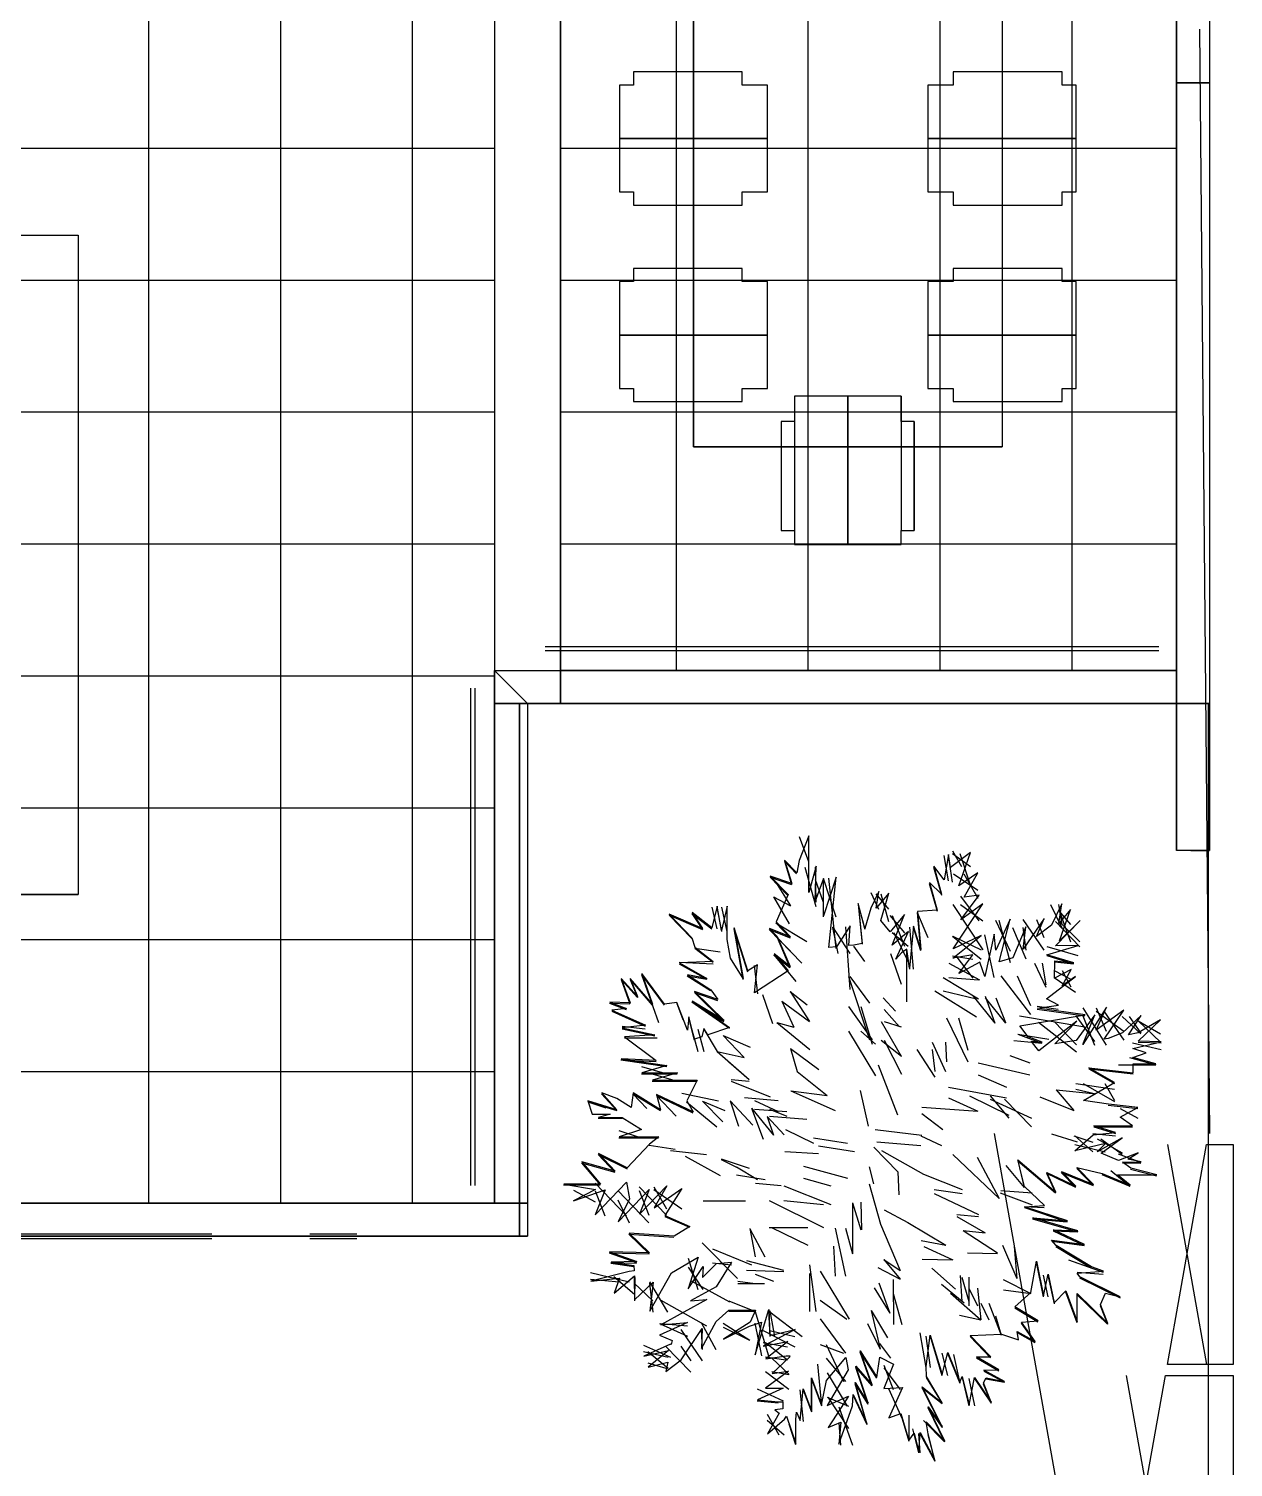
# Model space of a CAD drawing. Header units: metres. Extents: x 2 to 41.8, y 0.2 to 29.5.
# Drawn here: x 18.83 to 23.81, y 8.55 to 14.5 of the extents above; entities that cross this region are included whole.
import ezdxf

# ---------------------------------------------------------------- set-up
doc = ezdxf.new("R2010")
doc.units = ezdxf.units.M

msp = doc.modelspace()

# ---------------------------------------------------------------- linework, layer by layer
for p, q in [((19.3222, 15.8907), (19.3222, 9.6426)), ((19.8676, 15.8907), (19.8676, 9.6426)), ((20.4131, 15.8907), (20.4131, 9.6426)), ((20.7533, 15.8907), (20.7533, 9.6426)), ((23.7097, 15.8907), (23.7097, 11.7089)), ((23.7097, 15.8907), (23.7097, 14.2744)), ((21.026, 15.7544), (21.026, 11.8453)), ((21.504, 15.7544), (21.504, 11.8453)), ((22.0495, 15.7544), (22.0495, 11.8453)), ((22.5949, 15.7544), (22.5949, 11.8453)), ((23.1404, 15.7544), (23.1404, 11.8453)), ((23.5733, 15.7544), (23.5733, 14.2744)), ((23.5733, 15.7544), (23.5733, 14.2744)), ((21.5761, 15.319), (21.5761, 12.7701)), ((21.5761, 15.319), (21.5761, 12.7701)), ((22.8519, 15.319), (22.8519, 12.7701)), ((22.8519, 15.319), (22.8519, 12.7701)), ((23.6689, 14.4962), (23.7091, 9.9311)), ((23.7091, 14.4962), (23.7091, 13.7485)), ((23.5733, 14.2744), (23.5733, 11.8453)), ((23.5733, 14.2744), (23.5733, 11.8453)), ((23.7097, 14.2744), (23.7097, 11.7089)), ((16.7988, 14.005), (20.7533, 14.005)), ((21.026, 14.005), (23.5733, 14.005)), ((17.0309, 13.6455), (19.0309, 13.6455)), ((19.0309, 13.6455), (19.0309, 10.9182)), ((16.7988, 13.4595), (20.7533, 13.4595)), ((21.026, 13.4595), (23.5733, 13.4595)), ((21.9933, 12.9792), (21.9933, 12.8741)), ((22.4347, 12.9792), (22.4347, 12.8741)), ((16.7988, 12.914), (20.7533, 12.914)), ((21.026, 12.914), (23.5733, 12.914)), ((21.9387, 12.8741), (21.9387, 12.4245)), ((21.9933, 12.8741), (21.9933, 12.4245)), ((22.4347, 12.8741), (22.4347, 12.4245)), ((22.4892, 12.8741), (22.4892, 12.4245)), ((21.5761, 12.7701), (22.8519, 12.7701)), ((21.5761, 12.7701), (22.8519, 12.7701)), ((16.7988, 12.3686), (20.7533, 12.3686)), ((21.026, 12.3686), (23.5733, 12.3686)), ((20.9624, 11.9447), (23.5006, 11.9447)), ((20.9624, 11.9271), (23.5006, 11.9271)), ((21.026, 11.8453), (23.5733, 11.8453)), ((21.026, 11.8453), (23.5733, 11.8453)), ((16.7988, 11.8231), (20.7533, 11.8231)), ((20.6539, 11.7726), (20.6539, 9.7153)), ((20.6715, 11.7726), (20.6715, 9.7153)), ((20.7533, 11.7089), (23.7097, 11.7089)), ((20.7533, 11.7089), (20.7533, 9.6426)), ((20.7533, 11.7089), (20.7533, 9.6426)), ((20.7533, 11.7089), (20.7533, 9.6426)), ((20.8566, 11.7089), (20.8566, 9.5062)), ((20.8566, 11.7089), (23.7036, 11.7089)), ((20.8897, 11.7089), (20.8897, 9.6426)), ((20.8897, 11.7089), (20.8897, 9.6426)), ((21.026, 11.7089), (23.5733, 11.7089)), ((23.5733, 11.7089), (23.5733, 11.1008)), ((23.7036, 11.7089), (23.7036, 7.9423)), ((23.7097, 11.7089), (23.7097, 11.1008)), ((16.7988, 11.2777), (20.7533, 11.2777)), ((22.0128, 11.1581), (22.0516, 11.0552)), ((22.0516, 11.1581), (22.0516, 10.9283)), ((22.6115, 11.0798), (22.6292, 10.9757)), ((22.6292, 11.0798), (22.6459, 10.9701)), ((22.6469, 11.0987), (22.6845, 11.0347)), ((22.6469, 11.0987), (22.6845, 11.0347)), ((22.6469, 11.089), (22.7208, 11.0347)), ((22.6775, 11.089), (22.7208, 10.9547)), ((23.6323, 11.1008), (23.7097, 11.1008)), ((21.9517, 11.0563), (22.0021, 11.0042)), ((21.9517, 11.0563), (21.9818, 10.9605)), ((22.0363, 11.0324), (22.0823, 10.8687)), ((22.0785, 11.0324), (22.0823, 10.8867)), ((22.5688, 11.0313), (22.6011, 10.916)), ((22.6516, 11.0047), (22.7513, 10.9371)), ((22.6942, 11.0047), (22.7513, 10.9036)), ((21.8928, 10.9908), (21.9818, 10.9605)), ((21.8928, 10.9908), (21.9667, 10.9142)), ((21.9224, 10.9601), (21.9769, 10.872)), ((22.0785, 10.9814), (22.1123, 10.8867)), ((22.1123, 10.9864), (22.1649, 10.8271)), ((22.1123, 10.9814), (22.1123, 10.8271)), ((22.1349, 10.9864), (22.1649, 10.6956)), ((22.5508, 10.9647), (22.5835, 10.8501)), ((17.0309, 10.9182), (19.0309, 10.9182)), ((21.9062, 10.9087), (21.9713, 10.7975)), ((21.9062, 10.9087), (21.9769, 10.872)), ((22.3091, 10.9273), (22.3409, 10.8582)), ((22.33, 10.921), (22.3824, 10.8579)), ((22.3502, 10.921), (22.3824, 10.807)), ((22.6803, 10.9114), (22.7565, 10.8095)), ((21.4751, 10.8334), (21.5688, 10.7363)), ((21.4751, 10.8334), (21.613, 10.7741)), ((21.5692, 10.8404), (21.613, 10.7741)), ((21.5692, 10.8404), (21.6514, 10.7773)), ((21.6514, 10.8665), (21.6729, 10.7773)), ((21.6729, 10.8665), (21.6914, 10.7658)), ((21.6914, 10.8665), (21.7145, 10.7658)), ((22.2564, 10.8774), (22.2843, 10.7748)), ((22.2564, 10.8774), (22.2733, 10.7129)), ((22.3884, 10.8315), (22.4479, 10.7608)), ((22.3972, 10.8315), (22.4479, 10.7049)), ((22.501, 10.8444), (22.5456, 10.741)), ((22.501, 10.8444), (22.5148, 10.6877)), ((22.6485, 10.8768), (22.7719, 10.6903)), ((22.6803, 10.8768), (22.7719, 10.8095)), ((23.0522, 10.8768), (23.0985, 10.7809)), ((23.0859, 10.8768), (23.0985, 10.7949)), ((23.0859, 10.8528), (23.1345, 10.7949)), ((23.0887, 10.8528), (23.1345, 10.7236)), ((21.7428, 10.7771), (21.7805, 10.5672)), ((21.7428, 10.7771), (21.7994, 10.5992)), ((21.8896, 10.7744), (22.0235, 10.6356)), ((21.8896, 10.7744), (21.9763, 10.74)), ((21.9163, 10.8021), (21.9763, 10.74)), ((21.9163, 10.8021), (22.0449, 10.7244)), ((22.1515, 10.7853), (22.2228, 10.6751)), ((22.1515, 10.7817), (22.1731, 10.6751)), ((22.1515, 10.7817), (22.1731, 10.6751)), ((22.2046, 10.7853), (22.2228, 10.5264)), ((22.469, 10.7836), (22.4844, 10.6099)), ((22.4844, 10.7836), (22.5148, 10.6877)), ((22.8255, 10.8129), (22.885, 10.6846)), ((22.8388, 10.8129), (22.885, 10.6371)), ((22.8953, 10.7819), (22.9496, 10.653)), ((22.9385, 10.8159), (23.0248, 10.6891)), ((22.9385, 10.7819), (22.9496, 10.6891)), ((22.994, 10.8159), (23.0248, 10.7405)), ((23.0724, 10.807), (23.1736, 10.7022)), ((23.0887, 10.807), (23.1736, 10.7236)), ((16.7988, 10.7322), (20.7533, 10.7322)), ((21.9214, 10.7414), (21.9748, 10.6166)), ((21.9214, 10.7414), (21.996, 10.6642)), ((22.2378, 10.7057), (22.2834, 10.6424)), ((22.3972, 10.7623), (22.4637, 10.7049)), ((22.4048, 10.7623), (22.4637, 10.6405)), ((22.6472, 10.7459), (22.7649, 10.652)), ((22.6485, 10.7459), (22.7649, 10.6903)), ((22.7796, 10.7516), (22.8182, 10.5758)), ((21.5811, 10.6968), (21.6572, 10.6385)), ((21.5811, 10.6968), (21.6861, 10.6816)), ((21.9081, 10.6697), (21.9991, 10.5596)), ((21.9081, 10.6697), (21.9748, 10.6166)), ((22.39, 10.6744), (22.4351, 10.5487)), ((22.4568, 10.6884), (22.469, 10.6099)), ((22.4568, 10.6884), (22.4568, 10.4746)), ((22.6472, 10.6659), (22.731, 10.652)), ((22.6615, 10.6659), (22.731, 10.5735)), ((23.037, 10.7037), (23.1653, 10.6661)), ((23.037, 10.6661), (23.1473, 10.6317)), ((21.361, 10.5887), (21.4313, 10.3892)), ((21.361, 10.5887), (21.4548, 10.4618)), ((21.5174, 10.6385), (21.6572, 10.6325)), ((21.5174, 10.6325), (21.6306, 10.5682)), ((21.8274, 10.6247), (21.8405, 10.5085)), ((22.6319, 10.6346), (22.7587, 10.5666)), ((22.9868, 10.6352), (23.0324, 10.536)), ((23.0179, 10.6352), (23.0324, 10.5458)), ((23.0678, 10.6051), (23.137, 10.5694)), ((23.0688, 10.64), (23.1473, 10.6317)), ((23.1002, 10.6051), (23.137, 10.5372)), ((21.2767, 10.5673), (21.3134, 10.4673)), ((21.2767, 10.5673), (21.344, 10.4926)), ((21.3137, 10.5673), (21.344, 10.4926)), ((21.3137, 10.5673), (21.4058, 10.4615)), ((21.5503, 10.5826), (21.647, 10.5213)), ((21.5503, 10.5826), (21.6306, 10.5682)), ((22.2172, 10.5801), (22.3033, 10.3178)), ((22.2223, 10.5801), (22.3033, 10.4696)), ((22.6091, 10.5752), (22.7543, 10.4868)), ((22.6319, 10.5752), (22.7543, 10.5666)), ((22.8463, 10.5827), (22.9698, 10.4229)), ((22.9144, 10.5827), (22.9698, 10.46)), ((23.0677, 10.5758), (23.155, 10.5144)), ((21.2288, 10.4693), (21.298, 10.4429)), ((21.2288, 10.4693), (21.3134, 10.4673)), ((21.5066, 10.4687), (21.5322, 10.4018)), ((21.5692, 10.4744), (21.7245, 10.3657)), ((21.5692, 10.4744), (21.7021, 10.3943)), ((21.5798, 10.5134), (21.7021, 10.3943)), ((21.5798, 10.5134), (21.6757, 10.4812)), ((21.8608, 10.5051), (21.9021, 10.3853)), ((21.9413, 10.4774), (21.9908, 10.3702)), ((21.9413, 10.4774), (22.0556, 10.3937)), ((21.9763, 10.518), (22.0556, 10.3937)), ((21.9763, 10.518), (22.0462, 10.4625)), ((22.3605, 10.4914), (22.4108, 10.4363)), ((22.5739, 10.5199), (22.7462, 10.4133)), ((22.6091, 10.5199), (22.7462, 10.4868)), ((22.7331, 10.4986), (22.8227, 10.3863)), ((22.7822, 10.4986), (22.8227, 10.3867)), ((22.7822, 10.4913), (22.8662, 10.3867)), ((22.8259, 10.4913), (22.8662, 10.3893)), ((21.2381, 10.4363), (21.3764, 10.374)), ((21.5558, 10.4085), (21.5794, 10.3163)), ((21.5558, 10.4085), (21.5945, 10.2693)), ((22.2172, 10.4561), (22.3153, 10.3178)), ((22.2675, 10.4561), (22.3153, 10.2999)), ((22.3645, 10.4436), (22.4281, 10.372)), ((22.6228, 10.409), (22.7101, 10.2268)), ((22.6716, 10.409), (22.7101, 10.2748)), ((22.924, 10.417), (23.1941, 10.3717)), ((22.9971, 10.4571), (23.0843, 10.4449)), ((22.9971, 10.4449), (23.1941, 10.417)), ((23.1571, 10.4177), (23.2342, 10.3112)), ((23.1854, 10.4497), (23.2831, 10.2952)), ((23.1854, 10.4177), (23.2342, 10.2952)), ((23.2409, 10.4497), (23.2831, 10.3544)), ((23.2409, 10.4364), (23.3551, 10.3544)), ((23.2728, 10.4364), (23.3551, 10.3165)), ((23.3489, 10.4146), (23.4259, 10.3427)), ((23.377, 10.4146), (23.4259, 10.3454)), ((21.2807, 10.374), (21.3764, 10.3629)), ((21.2807, 10.3629), (21.4156, 10.3344)), ((21.5945, 10.3614), (21.6183, 10.2693)), ((21.6183, 10.3614), (21.6733, 10.2701)), ((21.9206, 10.3892), (22.0571, 10.2776)), ((21.9206, 10.3892), (21.9908, 10.3702)), ((22.2167, 10.3533), (22.3293, 10.1696)), ((22.2675, 10.3533), (22.3293, 10.2999)), ((22.352, 10.3944), (22.4342, 10.2505)), ((22.3645, 10.3944), (22.4342, 10.372)), ((23.0028, 10.3911), (23.1597, 10.2686)), ((23.0697, 10.3911), (23.1597, 10.2979)), ((23.4143, 10.3964), (23.5068, 10.3089)), ((23.4145, 10.3964), (23.5068, 10.3424)), ((21.2906, 10.3266), (21.4254, 10.3266)), ((21.6984, 10.336), (21.7862, 10.2451)), ((21.6984, 10.336), (21.811, 10.2876)), ((22.352, 10.3171), (22.4368, 10.2505)), ((22.3641, 10.3171), (22.4368, 10.1764)), ((22.5636, 10.3085), (22.6184, 10.1869)), ((22.6184, 10.3085), (22.6228, 10.2268)), ((22.9003, 10.315), (23.0171, 10.3046)), ((22.9176, 10.3411), (23.0171, 10.3046)), ((22.9176, 10.3411), (23.0459, 10.3204)), ((23.3913, 10.3059), (23.5094, 10.2777)), ((23.4143, 10.3089), (23.5094, 10.3059)), ((21.2758, 10.2357), (21.4654, 10.2083)), ((21.2758, 10.2357), (21.4212, 10.2281)), ((21.6733, 10.2701), (21.8062, 10.1535)), ((21.6733, 10.2701), (21.7862, 10.2451)), ((21.9768, 10.2824), (22.0048, 10.1864)), ((21.9768, 10.2824), (22.0945, 10.1958)), ((22.4993, 10.2779), (22.5745, 10.1629)), ((22.5636, 10.2779), (22.5745, 10.1869)), ((22.8841, 10.2536), (22.9665, 10.2227)), ((23.3783, 10.2442), (23.4872, 10.2147)), ((16.7988, 10.1868), (20.7533, 10.1868)), ((21.361, 10.2083), (21.4654, 10.1773)), ((21.361, 10.1773), (21.5089, 10.1773)), ((21.4054, 10.1773), (21.5089, 10.1471)), ((21.7218, 10.2272), (21.8062, 10.1535)), ((21.7218, 10.2272), (21.8062, 10.1535)), ((22.0048, 10.1864), (22.1285, 10.0873)), ((22.3401, 10.2139), (22.4192, 10.0083)), ((22.7526, 10.2227), (22.9665, 10.1733)), ((22.7526, 10.1733), (22.8701, 10.1229)), ((23.2104, 10.1984), (23.3165, 10.138)), ((23.2104, 10.1984), (23.3937, 10.178)), ((23.333, 10.2147), (23.4872, 10.2147)), ((21.4054, 10.1471), (21.5907, 10.1471)), ((21.7312, 10.1535), (21.8062, 10.1475)), ((21.7312, 10.1475), (21.8929, 10.0819)), ((22.6301, 10.1229), (22.8701, 10.0784)), ((23.1565, 10.138), (23.3165, 10.1145)), ((23.1565, 10.1145), (23.24, 10.094)), ((23.1875, 10.138), (23.3165, 10.0635)), ((23.2772, 10.138), (23.3165, 10.0669)), ((21.1389, 10.0622), (21.2133, 10.0365)), ((21.1389, 10.0622), (21.2585, 10.0252)), ((21.1962, 10.0947), (21.2585, 10.0252)), ((21.3255, 10.0945), (21.3835, 10.0344)), ((21.3255, 10.0945), (21.4389, 10.0252)), ((21.4228, 10.0881), (21.5049, 10.003)), ((21.4228, 10.0881), (21.5738, 10.0161)), ((21.5275, 10.0968), (21.6796, 10.0655)), ((21.5476, 10.0617), (21.6728, 9.9586)), ((21.6138, 10.0644), (21.6967, 9.9793)), ((21.6138, 10.0644), (21.7054, 10.0262)), ((21.727, 10.0663), (21.8217, 9.9656)), ((21.727, 10.0663), (21.7621, 9.9604)), ((21.7863, 10.0801), (21.926, 10.0672)), ((21.8281, 10.0672), (21.926, 10.0217)), ((21.9783, 10.1066), (22.1285, 10.0873)), ((21.9783, 10.1066), (22.162, 10.0255)), ((22.2649, 10.1079), (22.2986, 9.9603)), ((22.6301, 10.0784), (22.7516, 10.0227)), ((22.7174, 10.0859), (22.8806, 10.0059)), ((22.803, 10.0859), (22.8806, 9.9947)), ((22.803, 10.0732), (22.9738, 9.9947)), ((22.8626, 10.0732), (22.9738, 9.958)), ((23.0086, 10.0825), (23.1494, 10.0261)), ((23.0762, 10.1106), (23.1494, 10.0261)), ((23.0762, 10.1106), (23.24, 10.094)), ((21.1817, 9.9935), (21.2806, 9.9935)), ((21.816, 10.0355), (21.8639, 9.9066)), ((21.816, 10.0355), (21.9063, 9.9241)), ((21.8281, 10.0308), (21.9626, 10.0217)), ((21.8804, 10.001), (21.9063, 9.9241)), ((21.8804, 10.001), (21.9507, 9.9256)), ((21.8905, 10.0308), (21.9626, 10.0024)), ((21.8905, 10.0024), (22.0448, 9.9898)), ((22.5199, 10.0137), (22.6073, 9.9471)), ((22.5208, 10.0402), (22.7516, 10.0227)), ((23.2907, 10.0473), (23.4132, 10.0341)), ((23.34, 10.0341), (23.4132, 9.9946)), ((21.2674, 9.9436), (21.3598, 9.9123)), ((21.957, 9.9476), (22.0719, 9.8905)), ((22.3271, 9.9471), (22.5199, 9.9231)), ((23.2313, 9.9589), (23.3206, 9.9305)), ((23.2313, 9.9589), (23.391, 9.9589)), ((21.2674, 9.9123), (21.4317, 9.9123)), ((21.3926, 9.883), (21.4996, 9.8654)), ((22.0719, 9.9122), (22.2124, 9.8905)), ((22.0928, 9.879), (22.2422, 9.8569)), ((22.3223, 9.874), (22.4204, 9.7723)), ((22.3348, 9.8965), (22.5165, 9.8811)), ((22.5165, 9.9205), (22.6022, 9.8811)), ((22.8196, 9.9311), (23.6689, 5.1576)), ((23.0566, 9.9298), (23.1623, 9.8959)), ((23.1487, 9.9206), (23.2278, 9.8953)), ((23.1527, 9.9206), (23.2278, 9.8547)), ((23.1527, 9.8854), (23.2786, 9.8547)), ((23.2278, 9.9305), (23.3206, 9.9206)), ((23.2446, 9.9082), (23.3483, 9.8502)), ((23.2605, 9.9082), (23.3483, 9.845)), ((23.5355, 9.8849), (23.6976, 8.9758)), ((23.5355, 9.8849), (23.6976, 8.9758)), ((23.6976, 9.8849), (23.8079, 9.8849)), ((23.6976, 9.8849), (23.8079, 9.8849)), ((21.1824, 9.8445), (21.2514, 9.7712)), ((21.1824, 9.8445), (21.3016, 9.785)), ((21.4803, 9.8606), (21.6299, 9.8432)), ((21.5421, 9.8368), (21.686, 9.7574)), ((21.6902, 9.8254), (21.8067, 9.7872)), ((21.6902, 9.8235), (21.7621, 9.7872)), ((21.9534, 9.8569), (22.0928, 9.8483)), ((22.3537, 9.8605), (22.5271, 9.7624)), ((22.6483, 9.8432), (22.8395, 9.6623)), ((22.7495, 9.8328), (22.8395, 9.6623)), ((22.9168, 9.8173), (23.073, 9.6847)), ((22.9168, 9.8173), (22.9438, 9.7079)), ((23.3319, 9.8466), (23.4138, 9.8157)), ((21.1129, 9.8099), (21.1906, 9.7179)), ((21.1129, 9.8099), (21.2514, 9.7712)), ((21.7533, 9.7933), (21.8404, 9.7405)), ((21.7533, 9.7601), (21.8719, 9.7405)), ((22.0314, 9.7956), (22.2122, 9.7463)), ((22.3018, 9.7927), (22.3207, 9.7227)), ((22.4204, 9.7723), (22.4253, 9.6768)), ((22.5271, 9.7624), (22.6865, 9.6985)), ((22.8677, 9.7988), (22.9438, 9.7079)), ((23.0361, 9.766), (23.1555, 9.7085)), ((23.0361, 9.766), (23.073, 9.6847)), ((23.0967, 9.7695), (23.229, 9.7158)), ((23.0967, 9.7695), (23.1555, 9.7085)), ((23.1608, 9.7864), (23.229, 9.7158)), ((23.2647, 9.7609), (23.381, 9.7124)), ((23.3022, 9.7772), (23.381, 9.7124)), ((23.3496, 9.809), (23.4257, 9.808)), ((23.3833, 9.7836), (23.4909, 9.7556)), ((21.0388, 9.7179), (21.1906, 9.7179)), ((21.0796, 9.6957), (21.1694, 9.6488)), ((21.0796, 9.6957), (21.1694, 9.6488)), ((21.169, 9.725), (21.2986, 9.5907)), ((21.2635, 9.6946), (21.3916, 9.5619)), ((21.3517, 9.7102), (21.4646, 9.5932)), ((21.3517, 9.6946), (21.3916, 9.5932)), ((21.4121, 9.7102), (21.4646, 9.6198)), ((21.4121, 9.6987), (21.5276, 9.6198)), ((21.8324, 9.7256), (21.9386, 9.7159)), ((21.9501, 9.7145), (22.1444, 9.6375)), ((22.0314, 9.7463), (22.1444, 9.7145)), ((22.3018, 9.7227), (22.349, 9.5556)), ((22.5708, 9.6985), (22.6865, 9.6825)), ((22.8471, 9.695), (22.9765, 9.6856)), ((15.9533, 9.6426), (20.7533, 9.6426)), ((15.9533, 9.6426), (20.8897, 9.6426)), ((16.7988, 9.6426), (20.7533, 9.6426)), ((16.7988, 9.6426), (20.7533, 9.6426)), ((21.169, 9.6937), (21.2098, 9.5907)), ((21.2635, 9.6566), (21.3104, 9.5619)), ((21.6165, 9.6527), (21.7905, 9.6527)), ((21.8895, 9.6538), (22.1135, 9.5415)), ((21.9501, 9.6538), (22.1135, 9.6375)), ((22.2337, 9.6433), (22.2678, 9.5323)), ((22.2337, 9.6433), (22.2337, 9.4332)), ((22.2678, 9.6474), (22.2709, 9.5323)), ((22.5708, 9.6825), (22.7545, 9.5953)), ((22.8441, 9.6856), (22.9765, 9.6357)), ((21.4572, 9.5875), (21.56, 9.5427)), ((22.3646, 9.6146), (22.4628, 9.5626)), ((22.6646, 9.5953), (22.7545, 9.5868)), ((22.6646, 9.5868), (22.7817, 9.52)), ((22.9444, 9.6292), (23.026, 9.6241)), ((22.9444, 9.6241), (23.1211, 9.5653)), ((22.9777, 9.5775), (23.1211, 9.5653)), ((22.9777, 9.5775), (23.1651, 9.5239)), ((21.8094, 9.5384), (21.8315, 9.4207)), ((21.8094, 9.5366), (21.8711, 9.4207)), ((21.8895, 9.5415), (22.0487, 9.5415)), ((21.899, 9.5415), (22.0487, 9.4693)), ((22.1621, 9.5389), (22.2043, 9.341)), ((22.2043, 9.5389), (22.2337, 9.4332)), ((22.349, 9.5556), (22.4313, 9.3638)), ((22.4628, 9.5626), (22.6197, 9.4694)), ((22.6914, 9.5296), (22.7817, 9.52)), ((22.6914, 9.5296), (22.8332, 9.437)), ((23.0638, 9.5279), (23.1918, 9.4675)), ((23.0638, 9.5279), (23.1651, 9.5239)), ((15.9533, 9.5062), (20.8897, 9.5062)), ((16.0215, 9.5062), (20.8897, 9.5062)), ((17.0558, 9.5062), (20.8566, 9.5062)), ((18.3906, 9.5153), (19.4971, 9.5153)), ((18.3906, 9.4971), (19.4971, 9.4971)), ((18.8626, 9.5153), (19.5839, 9.5153)), ((18.8626, 9.4971), (19.5839, 9.4971)), ((19.99, 9.5153), (20.1835, 9.5153)), ((19.99, 9.4971), (20.1835, 9.4971)), ((21.3091, 9.5146), (21.3933, 9.4338)), ((21.3091, 9.5146), (21.4951, 9.5023)), ((21.6123, 9.4782), (21.7584, 9.3316)), ((22.1544, 9.465), (22.1621, 9.341)), ((22.517, 9.4889), (22.6197, 9.4694)), ((22.529, 9.4636), (22.6479, 9.4086)), ((22.8537, 9.4694), (22.9125, 9.3307)), ((22.9025, 9.4641), (22.9125, 9.3307)), ((23.0577, 9.4856), (23.1918, 9.4675)), ((23.0748, 9.4641), (23.2209, 9.3748)), ((21.2277, 9.4379), (21.3405, 9.3969)), ((21.2277, 9.4379), (21.3933, 9.4338)), ((21.5534, 9.4148), (21.5942, 9.2852)), ((21.6545, 9.4535), (21.8156, 9.388)), ((21.7958, 9.4052), (21.9476, 9.365)), ((22.3625, 9.4096), (22.4311, 9.3277)), ((22.3625, 9.4096), (22.4313, 9.3638)), ((22.5217, 9.4114), (22.6479, 9.4086)), ((22.7097, 9.437), (22.8332, 9.4348)), ((22.9936, 9.3983), (23.0223, 9.2558)), ((23.1262, 9.4081), (23.2702, 9.3575)), ((23.1262, 9.4081), (23.2209, 9.3748)), ((21.1508, 9.3556), (21.3098, 9.3168)), ((21.234, 9.3969), (21.3405, 9.3946)), ((21.234, 9.3946), (21.329, 9.3814)), ((21.2471, 9.3391), (21.3325, 9.2669)), ((21.3313, 9.3391), (21.3325, 9.2384)), ((21.5534, 9.3775), (21.6153, 9.2852)), ((21.6545, 9.3954), (21.7325, 9.388)), ((21.7958, 9.365), (21.95, 9.3597)), ((21.8304, 9.3492), (21.9065, 9.3208)), ((22.0558, 9.388), (22.0821, 9.1949)), ((22.0558, 9.3515), (22.0558, 9.1949)), ((22.0996, 9.3611), (22.2204, 9.1635)), ((22.3387, 9.3771), (22.4311, 9.3277)), ((22.561, 9.3735), (22.6601, 9.2869)), ((22.6784, 9.3434), (22.6852, 9.2362)), ((23.0223, 9.3448), (23.0414, 9.2558)), ((23.0414, 9.3448), (23.0671, 9.227)), ((23.1622, 9.3575), (23.2702, 9.3495)), ((21.1508, 9.3283), (21.2693, 9.3168)), ((21.3313, 9.3121), (21.4077, 9.2384)), ((21.3943, 9.3175), (21.4689, 9.1923)), ((21.3943, 9.3121), (21.4077, 9.1923)), ((21.5633, 9.3235), (21.7248, 9.2348)), ((21.7588, 9.3208), (21.8304, 9.3111)), ((21.7588, 9.3111), (21.8693, 9.3111)), ((22.3233, 9.2919), (22.3875, 9.188)), ((22.3418, 9.3127), (22.3875, 9.188)), ((22.4021, 9.3269), (22.4025, 9.1411)), ((22.6015, 9.3072), (22.6957, 9.2305)), ((22.6852, 9.3362), (22.7144, 9.2362)), ((22.7144, 9.3362), (22.7144, 9.218)), ((22.7144, 9.2909), (22.7508, 9.218)), ((22.7508, 9.2909), (22.7637, 9.1604)), ((22.8571, 9.3271), (22.9703, 9.2691)), ((22.8581, 9.2842), (22.9703, 9.2691)), ((23.1725, 9.3335), (23.3397, 9.251)), ((21.4407, 9.2411), (21.6302, 9.135)), ((21.7217, 9.2394), (21.8288, 9.1967)), ((22.0996, 9.2413), (22.2101, 9.1635)), ((22.4021, 9.2696), (22.4371, 9.1411)), ((22.6389, 9.2704), (22.7637, 9.1604)), ((22.7637, 9.2296), (22.7971, 9.1604)), ((22.7971, 9.2296), (22.8485, 9.0964)), ((23.1145, 9.2765), (23.1614, 9.1497)), ((23.1614, 9.2653), (23.2882, 9.1417)), ((23.1614, 9.2653), (23.1614, 9.1497)), ((23.2581, 9.2192), (23.2882, 9.1417)), ((21.7217, 9.1967), (21.8318, 9.1967)), ((21.8297, 9.1988), (21.8862, 9.0113)), ((21.8862, 9.1988), (21.8914, 9.0912)), ((21.8914, 9.1978), (21.9114, 9.0912)), ((21.8914, 9.1933), (22.025, 9.0912)), ((22.0994, 9.164), (22.205, 9.023)), ((22.3104, 9.1986), (22.3485, 9.0396)), ((22.3104, 9.1986), (22.3785, 9.0859)), ((22.6763, 9.179), (22.7637, 9.1604)), ((22.8248, 9.1761), (22.8485, 9.0964)), ((22.9046, 9.2099), (23.0002, 9.1524)), ((21.4349, 9.1454), (21.551, 9.0928)), ((21.4407, 9.1454), (21.551, 9.135)), ((21.5243, 9.1201), (21.6117, 8.9909)), ((21.6078, 9.1491), (21.669, 9.0379)), ((21.6078, 9.1201), (21.6117, 9.0379)), ((21.6991, 9.1467), (21.8091, 9.0759)), ((21.6991, 9.1304), (21.8072, 9.0759)), ((21.8297, 9.1464), (21.8568, 9.0113)), ((21.8639, 9.1163), (21.9953, 9.048)), ((21.8914, 9.1163), (21.9953, 9.0912)), ((22.295, 9.1454), (22.3485, 9.0396)), ((22.512, 9.106), (22.5374, 8.9633)), ((22.914, 9.1083), (22.9874, 9.0671)), ((22.9316, 9.1463), (22.9874, 9.0671)), ((21.3693, 9.0554), (21.4808, 9.0061)), ((21.4607, 9.052), (21.5656, 8.9433)), ((21.5243, 9.052), (21.5656, 8.9909)), ((21.8639, 9.0668), (21.9649, 9.048)), ((21.8737, 9.0668), (21.9649, 8.9947)), ((22.0994, 9.058), (22.1957, 9.023)), ((22.1247, 9.058), (22.1957, 8.9051)), ((22.3453, 9.0628), (22.3901, 9.0022)), ((22.5374, 9.093), (22.5543, 8.9633)), ((22.5543, 9.093), (22.6031, 8.9303)), ((22.7195, 9.0919), (22.8048, 9.0032)), ((21.3693, 9.03), (21.4712, 9.0061)), ((21.3878, 9.03), (21.4712, 8.96)), ((21.3878, 8.9825), (21.4611, 8.96)), ((21.8737, 9.0071), (21.9579, 8.9947)), ((21.8999, 9.002), (21.9721, 8.9341)), ((22.1247, 9.0012), (22.2049, 8.9051)), ((22.2641, 9.0281), (22.3135, 8.8873)), ((22.2641, 9.0281), (22.3328, 8.9187)), ((22.6031, 9.0218), (22.627, 8.9303)), ((22.627, 9.0218), (22.6771, 8.8982)), ((22.6505, 9.0165), (22.6771, 8.8982)), ((22.7456, 9.0029), (22.8382, 8.9499)), ((21.8733, 8.9468), (21.9708, 8.8741)), ((21.8999, 8.9468), (21.9708, 8.9341)), ((22.0893, 8.9775), (22.1047, 8.8044)), ((22.1283, 8.9411), (22.2116, 8.8028)), ((22.2461, 8.9642), (22.2976, 8.8118)), ((22.2461, 8.9642), (22.3135, 8.8873)), ((22.3627, 8.9728), (22.4021, 8.8722)), ((22.3627, 8.9616), (22.4313, 8.8722)), ((22.5386, 8.9225), (22.6037, 8.8137)), ((22.6868, 8.9216), (22.7146, 8.8042)), ((22.7764, 8.9477), (22.8614, 8.902)), ((23.3653, 8.9303), (23.5274, 8.0212)), ((23.3653, 8.9303), (23.5274, 8.0212)), ((23.5274, 8.9303), (23.8079, 8.9303)), ((23.5274, 8.9303), (23.8079, 8.9303)), ((21.8395, 8.8743), (21.9462, 8.8258)), ((22.016, 8.871), (22.0289, 8.7398)), ((22.0289, 8.871), (22.0634, 8.7804)), ((22.0634, 8.9162), (22.1047, 8.8044)), ((22.0634, 8.9162), (22.0634, 8.7804)), ((22.2436, 8.8976), (22.2924, 8.7271)), ((22.2436, 8.8976), (22.2976, 8.8118)), ((22.3824, 8.8763), (22.439, 8.7511)), ((22.5209, 8.8799), (22.6037, 8.8137)), ((22.5209, 8.8799), (22.6038, 8.7152)), ((22.7146, 8.9173), (22.7377, 8.8042)), ((22.7377, 8.9173), (22.8067, 8.8153)), ((22.7742, 8.8955), (22.8067, 8.8153)), ((22.7849, 8.9168), (22.8614, 8.902)), ((21.8395, 8.8258), (21.9261, 8.8169)), ((22.1283, 8.841), (22.2165, 8.8028)), ((22.132, 8.841), (22.2165, 8.7107)), ((22.2358, 8.847), (22.2924, 8.7271)), ((21.881, 8.7709), (21.9289, 8.6845)), ((21.881, 8.7455), (21.951, 8.6845)), ((22.1765, 8.8009), (22.2332, 8.6416)), ((22.4327, 8.7692), (22.466, 8.6579)), ((22.466, 8.7665), (22.466, 8.6579)), ((22.5277, 8.7444), (22.6138, 8.6552)), ((22.5453, 8.7971), (22.6038, 8.7152)), ((22.5453, 8.7971), (22.6138, 8.6552)), ((21.9706, 8.7307), (21.9979, 8.6452)), ((22.1765, 8.7337), (22.1839, 8.6416)), ((22.482, 8.7093), (22.5067, 8.6107)), ((22.5067, 8.6899), (22.5126, 8.6107)), ((22.5126, 8.6899), (22.5736, 8.576)), ((22.5453, 8.6855), (22.5736, 8.576))]:
    msp.add_line(p, q)
for points in [[(20.7533, 9.6426), (16.7988, 9.6426), (16.7988, 14.188), (18.7642, 14.188), (18.7642, 15.8907), (20.7533, 15.8907), (20.7533, 9.6426)], [(23.5733, 15.7544), (23.7097, 15.8907), (23.7097, 14.2744), (23.5733, 14.2744), (23.5733, 15.7544)], [(23.5733, 14.2744), (23.5733, 11.8453), (21.026, 11.8453), (21.026, 15.7544), (23.5733, 15.7544), (23.5733, 14.2744)], [(21.2694, 14.0445), (21.8827, 14.0445), (21.8827, 14.2652), (21.7776, 14.2652), (21.7776, 14.3198), (21.328, 14.3198), (21.328, 14.2652), (21.2694, 14.2652), (21.2694, 14.0445)], [(23.1586, 14.0445), (23.1586, 14.2652), (23.1, 14.2652), (23.1, 14.3198), (22.6503, 14.3198), (22.6503, 14.2652), (22.5452, 14.2652), (22.5452, 14.0445), (23.1586, 14.0445)], [(21.8827, 14.0445), (21.2694, 14.0445), (21.2694, 13.8238), (21.328, 13.8238), (21.328, 13.7693), (21.7776, 13.7693), (21.7776, 13.8238), (21.8827, 13.8238), (21.8827, 14.0445)], [(22.5452, 14.0445), (22.5452, 13.8238), (22.6503, 13.8238), (22.6503, 13.7693), (23.1, 13.7693), (23.1, 13.8238), (23.1586, 13.8238), (23.1586, 14.0445), (22.5452, 14.0445)], [(21.8827, 13.232), (21.8827, 13.4527), (21.7776, 13.4527), (21.7776, 13.5072), (21.328, 13.5072), (21.328, 13.4527), (21.2694, 13.4527), (21.2694, 13.232), (21.8827, 13.232)], [(22.5452, 13.232), (23.1586, 13.232), (23.1586, 13.4527), (23.1, 13.4527), (23.1, 13.5072), (22.6503, 13.5072), (22.6503, 13.4527), (22.5452, 13.4527), (22.5452, 13.232)], [(21.2694, 13.232), (21.2694, 13.0113), (21.328, 13.0113), (21.328, 12.9567), (21.7776, 12.9567), (21.7776, 13.0113), (21.8827, 13.0113), (21.8827, 13.232), (21.2694, 13.232)], [(23.1586, 13.232), (22.5452, 13.232), (22.5452, 13.0113), (22.6503, 13.0113), (22.6503, 12.9567), (23.1, 12.9567), (23.1, 13.0113), (23.1586, 13.0113), (23.1586, 13.232)], [(22.214, 12.9792), (21.9933, 12.9792), (21.9933, 12.8741), (21.9387, 12.8741), (21.9387, 12.4245), (21.9933, 12.4245), (21.9933, 12.3659), (22.214, 12.3659), (22.214, 12.9792)], [(22.214, 12.3659), (22.4347, 12.3659), (22.4347, 12.4245), (22.4892, 12.4245), (22.4892, 12.8741), (22.4347, 12.8741), (22.4347, 12.9792), (22.214, 12.9792), (22.214, 12.3659)], [(20.7533, 11.8453), (21.026, 11.8453), (21.026, 11.7089), (20.8897, 11.7089), (20.7533, 11.8453)], [(20.7533, 11.8453), (20.8897, 11.7089), (20.7533, 11.7089), (20.7533, 11.8453)], [(17.0558, 9.5062), (20.8566, 9.5062), (20.8566, 11.7089), (23.7036, 11.7089), (23.7036, 7.9423), (17.0558, 7.9423), (17.0558, 9.5062)], [(23.7097, 11.1008), (23.6323, 11.1008), (23.5733, 11.1008), (23.5733, 11.7089), (23.7097, 11.7089), (23.7097, 11.1008)], [(23.5102, 10.3098), (23.4151, 10.3128), (23.5076, 10.4004), (23.4153, 10.3463), (23.3743, 10.3388), (23.4267, 10.4186), (23.3497, 10.3467), (23.2909, 10.3236), (23.2736, 10.3204), (23.3559, 10.4403), (23.2417, 10.3583), (23.2839, 10.4536), (23.1862, 10.2991), (23.2351, 10.4217), (23.1579, 10.3151), (23.0705, 10.3018), (23.1605, 10.395), (23.0036, 10.2725), (22.973, 10.3125), (23.0179, 10.3086), (22.9598, 10.3299), (22.9249, 10.3756), (23.195, 10.421), (22.9979, 10.4488), (23.0851, 10.461), (23.0356, 10.4879), (23.1559, 10.5797), (23.101, 10.5412), (23.1379, 10.609), (23.0686, 10.5734), (23.0697, 10.644), (23.1482, 10.6357), (23.0378, 10.67), (23.1662, 10.7076), (23.0733, 10.7061), (23.1744, 10.8109), (23.0895, 10.7276), (23.1353, 10.8568), (23.0867, 10.7988), (23.0993, 10.8807), (23.0566, 10.7922), (22.9949, 10.7445), (23.0257, 10.8199), (22.9393, 10.693), (22.9505, 10.7858), (22.8962, 10.657), (22.8396, 10.641), (22.8859, 10.8168), (22.8263, 10.6885), (22.819, 10.7555), (22.7805, 10.5797), (22.7595, 10.6386), (22.6737, 10.5926), (22.7318, 10.6698), (22.6481, 10.656), (22.7658, 10.7498), (22.6493, 10.6943), (22.7727, 10.8807), (22.6811, 10.8135), (22.7573, 10.9154), (22.695, 10.9075), (22.7522, 11.0086), (22.6729, 10.955), (22.7216, 11.0929), (22.6382, 11.0302), (22.6301, 11.0837), (22.6123, 10.9796), (22.5696, 11.0353), (22.602, 10.9199), (22.5516, 10.9687), (22.5843, 10.854), (22.5018, 10.8484), (22.5156, 10.6916), (22.4852, 10.7875), (22.4698, 10.6138), (22.4576, 10.6923), (22.4359, 10.6783), (22.4123, 10.6519), (22.4645, 10.7663), (22.3981, 10.7089), (22.4488, 10.8355), (22.3892, 10.7647), (22.351, 10.8109), (22.3832, 10.9249), (22.3309, 10.8619), (22.3418, 10.9312), (22.3099, 10.8621), (22.2852, 10.7787), (22.2572, 10.8813), (22.2741, 10.7168), (22.2386, 10.7097), (22.2179, 10.7076), (22.2237, 10.7892), (22.1676, 10.7027), (22.1357, 10.6995), (22.1657, 10.9903), (22.1132, 10.831), (22.1132, 10.9853), (22.0794, 10.8906), (22.0831, 11.0363), (22.0525, 10.9272), (22.0524, 10.9322), (22.0524, 11.162), (22.0136, 11.0591), (22.0029, 11.0081), (21.9525, 11.0602), (21.9826, 10.9644), (21.8936, 10.9948), (21.9676, 10.9182), (21.9172, 10.8061), (21.9772, 10.7439), (21.8904, 10.7783), (21.9222, 10.7454), (21.9756, 10.6205), (21.909, 10.6736), (21.9675, 10.6027), (21.8282, 10.5124), (21.8413, 10.6287), (21.8002, 10.6032), (21.7437, 10.781), (21.7814, 10.5711), (21.7293, 10.6559), (21.7153, 10.7333), (21.7153, 10.8705), (21.6922, 10.7697), (21.6737, 10.8705), (21.6523, 10.7812), (21.57, 10.8443), (21.6138, 10.778), (21.4759, 10.8374), (21.5697, 10.7402), (21.582, 10.7007), (21.658, 10.6424), (21.5182, 10.6365), (21.6314, 10.5721), (21.5511, 10.5865), (21.6478, 10.5252), (21.6765, 10.4852), (21.5806, 10.5174), (21.7029, 10.3982), (21.57, 10.4784), (21.7253, 10.3696), (21.6351, 10.3389), (21.6191, 10.3654), (21.6101, 10.3304), (21.5803, 10.3202), (21.5566, 10.4124), (21.5511, 10.3583), (21.5074, 10.4726), (21.4556, 10.4657), (21.3618, 10.5926), (21.4066, 10.4654), (21.3146, 10.5712), (21.3448, 10.4966), (21.2775, 10.5712), (21.3143, 10.4712), (21.2296, 10.4732), (21.2989, 10.4468), (21.239, 10.4403), (21.3772, 10.3779), (21.2815, 10.3669), (21.4164, 10.3383), (21.2914, 10.3305), (21.422, 10.232), (21.2766, 10.2397), (21.4662, 10.2122), (21.3618, 10.1813), (21.5097, 10.1813), (21.4062, 10.151), (21.5915, 10.151), (21.5485, 10.0656), (21.5746, 10.02), (21.4236, 10.092), (21.4397, 10.0291), (21.3263, 10.0985), (21.3178, 10.0381), (21.2592, 10.0747), (21.197, 10.0986), (21.2594, 10.0291), (21.1397, 10.0661), (21.1576, 10.0106), (21.2319, 10.0106), (21.1826, 9.9974), (21.2815, 9.9974), (21.3606, 9.9476), (21.2683, 9.9163), (21.4326, 9.9163), (21.3935, 9.8869), (21.3024, 9.7889), (21.1833, 9.8484), (21.2522, 9.7752), (21.1137, 9.8139), (21.1915, 9.7218), (21.0397, 9.7218), (21.1702, 9.6996), (21.0804, 9.6528), (21.2107, 9.6976), (21.1698, 9.5946), (21.2994, 9.7289), (21.3112, 9.6605), (21.2643, 9.5658), (21.3925, 9.6985), (21.3525, 9.5971), (21.4655, 9.7141), (21.4129, 9.6237), (21.5284, 9.7026), (21.4581, 9.5914), (21.5608, 9.5466), (21.4959, 9.5063), (21.31, 9.5185), (21.3942, 9.4377), (21.2285, 9.4418), (21.3414, 9.4008), (21.2349, 9.3986), (21.3299, 9.3853), (21.3313, 9.3624), (21.3107, 9.3595), (21.1516, 9.3207), (21.2701, 9.3322), (21.2479, 9.2708), (21.3325, 9.3424), (21.3332, 9.3313), (21.3322, 9.2423), (21.4086, 9.316), (21.3951, 9.1963), (21.485, 9.3547), (21.5951, 9.4188), (21.5543, 9.2891), (21.6162, 9.3814), (21.6131, 9.3355), (21.6709, 9.3934), (21.7327, 9.3992), (21.6699, 9.2968), (21.5642, 9.2388), (21.6311, 9.245), (21.4415, 9.139), (21.5519, 9.1493), (21.4358, 9.0967), (21.4874, 9.0746), (21.4841, 9.0584), (21.4816, 9.0594), (21.3701, 9.01), (21.472, 9.0339), (21.3886, 8.964), (21.4693, 8.9853), (21.4615, 8.9472), (21.5251, 8.9948), (21.6125, 9.124), (21.6086, 9.0419), (21.6699, 9.1531), (21.7225, 9.2006), (21.8326, 9.2006), (21.8099, 9.1506), (21.6999, 9.0799), (21.8081, 9.1344), (21.8577, 9.1503), (21.8305, 9.0152), (21.887, 9.2028), (21.8922, 9.0951), (21.9961, 9.1202), (21.8647, 9.0519), (21.9657, 9.0707), (21.8745, 8.9986), (21.9587, 9.0111), (21.974, 9.011), (21.973, 9.0059), (21.9007, 8.9381), (21.9682, 8.9482), (21.8741, 8.878), (21.9471, 8.8783), (21.8403, 8.8297), (21.927, 8.8209), (21.9458, 8.8209), (21.9451, 8.7925), (21.9126, 8.7878), (21.9297, 8.7749), (21.8818, 8.6884), (21.9518, 8.7494), (21.9605, 8.7618), (21.9987, 8.6491), (21.9987, 8.7477), (22.0026, 8.778), (22.0168, 8.7437), (22.0297, 8.875), (22.0642, 8.7843), (22.0642, 8.9202), (22.1055, 8.8083), (22.1255, 8.9091), (22.2057, 9.0051), (22.2162, 8.9532), (22.1292, 8.8067), (22.2174, 8.8449), (22.1329, 8.7146), (22.1847, 8.7376), (22.1773, 8.6456), (22.2341, 8.8048), (22.2367, 8.8509), (22.2932, 8.7311), (22.2444, 8.9015), (22.2984, 8.8158), (22.247, 8.9681), (22.3143, 8.8912), (22.265, 9.0321), (22.3336, 8.9227), (22.3462, 9.0061), (22.403, 8.9767), (22.3636, 8.8761), (22.4398, 8.8802), (22.3832, 8.755), (22.4335, 8.7732), (22.4669, 8.6618), (22.4882, 8.6917), (22.5076, 8.6146), (22.5134, 8.6938), (22.5744, 8.58), (22.5461, 8.6895), (22.5376, 8.7389), (22.6147, 8.6591), (22.5461, 8.801), (22.6047, 8.7192), (22.5217, 8.8838), (22.6045, 8.8176), (22.5394, 8.9264), (22.5382, 8.9672), (22.5552, 9.0969), (22.604, 8.9343), (22.6278, 9.0257), (22.6779, 8.9022), (22.6876, 8.9255), (22.7154, 8.8082), (22.7385, 8.9212), (22.8076, 8.8193), (22.775, 8.8994), (22.7857, 8.9207), (22.8622, 8.9059), (22.7772, 8.9517), (22.8391, 8.9539), (22.7464, 9.0069), (22.8057, 9.0071), (22.7203, 9.0958), (22.8494, 9.1004), (22.9199, 9.0779), (22.9148, 9.1123), (22.9882, 9.0711), (22.9324, 9.1502), (23.0011, 9.1563), (22.9054, 9.2138), (22.9711, 9.2731), (22.9944, 9.4023), (23.0231, 9.2597), (23.0423, 9.3487), (23.0679, 9.2309), (23.1154, 9.2804), (23.1622, 9.1537), (23.1622, 9.2692), (23.2891, 9.1457), (23.259, 9.2232), (23.2791, 9.2704), (23.3405, 9.2549), (23.1734, 9.3375), (23.1631, 9.3534), (23.2711, 9.3614), (23.2217, 9.3788), (23.0756, 9.468), (23.057, 9.4898), (23.0585, 9.4895), (23.1927, 9.4714), (23.0647, 9.5318), (23.1659, 9.5279), (22.9786, 9.5815), (23.1219, 9.5692), (22.9453, 9.628), (23.0268, 9.6332), (22.9446, 9.7118), (22.9176, 9.8212), (23.0738, 9.6886), (23.0369, 9.7699), (23.1564, 9.7125), (23.0975, 9.7734), (23.2298, 9.7197), (23.1616, 9.7904), (23.2655, 9.7648), (23.3819, 9.7164), (23.3293, 9.7595), (23.4918, 9.7595), (23.3841, 9.7875), (23.3505, 9.8119), (23.4266, 9.8129), (23.3724, 9.8245), (23.4146, 9.8505), (23.3328, 9.8197), (23.2613, 9.8489), (23.3491, 9.9121), (23.2455, 9.8542), (23.2794, 9.8893), (23.1535, 9.8586), (23.2286, 9.9245), (23.3214, 9.9345), (23.2321, 9.9628), (23.3918, 9.9628), (23.3408, 9.9985), (23.414, 10.038), (23.2915, 10.0513), (23.1884, 10.0674), (23.3173, 10.142), (23.2113, 10.2023), (23.3945, 10.1819), (23.3936, 10.2186), (23.4881, 10.2186), (23.393, 10.2443), (23.4473, 10.2644), (23.3921, 10.2817), (23.5102, 10.3098)], [(23.5355, 8.9758), (23.6976, 9.8849), (23.8079, 9.8849), (23.8079, 8.9758), (23.5355, 8.9758)], [(23.3653, 8.0212), (23.5274, 8.9303), (23.8079, 8.9303), (23.8079, 8.0212), (23.3653, 8.0212)]]:
    msp.add_lwpolyline(points)
for points in [[(21.5761, 15.319), (22.8519, 15.319), (22.8519, 12.7701), (21.5761, 12.7701)], [(23.5733, 14.2744), (23.7097, 14.2744), (23.7097, 11.7089), (23.5733, 11.7089)], [(17.0309, 13.6455), (19.0309, 13.6455), (19.0309, 10.9182), (17.0309, 10.9182)], [(21.026, 11.8453), (23.5733, 11.8453), (23.5733, 11.7089), (21.026, 11.7089)], [(20.7533, 11.7089), (20.8897, 11.7089), (20.8897, 9.6426), (20.7533, 9.6426)], [(16.0215, 9.6426), (20.8897, 9.6426), (20.8897, 9.5062), (16.0215, 9.5062)]]:
    msp.add_lwpolyline(points, close=True)

doc.saveas('drawing.dxf')
